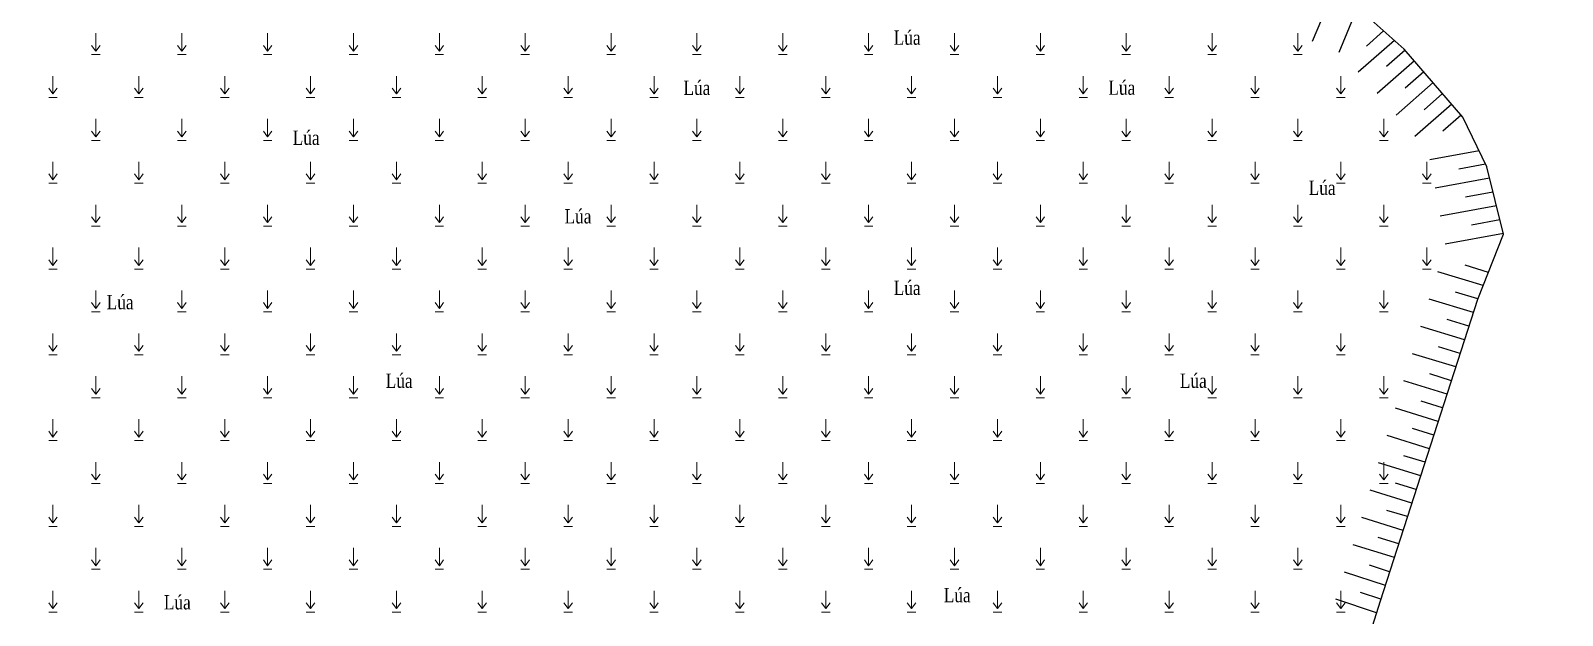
# Model space of a CAD drawing. Header units: metres. Extents: x 585499 to 586851, y 1565849 to 1566901.
# Drawn here: x 585849.1 to 585956.2, y 1566155.6 to 1566196.5 of the extents above; entities that cross this region are included whole.
import ezdxf

# ---------------------------------------------------------------- set-up
doc = ezdxf.new("R2010")
doc.units = ezdxf.units.M
doc.layers.add('CTL', color=165, linetype='Continuous')
doc.layers.add('taluy', color=15, linetype='Continuous')
doc.layers.add('text', color=7, linetype='Continuous', lineweight=0)
doc.layers.add('ThucVat', color=90, linetype='Continuous', lineweight=0)
doc.styles.add('ghi chu', font='times.ttf', dxfattribs={"height": 1})

# ---------------------------------------------------------------- blocks, each defined once
blk = doc.blocks.new('aa')
at = {"layer": 'ThucVat', "color": 8}
for p, q in [((586849.35, 1565409.62), (586849.35, 1565410.87)), ((586849.35, 1565409.62), (586849.05, 1565410.02)), ((586849.05, 1565409.37), (586849.65, 1565409.37)), ((586849.35, 1565409.62), (586849.65, 1565410.02))]:
    blk.add_line(p, q, dxfattribs=at)

msp = doc.modelspace()

# ---------------------------------------------------------------- linework, layer by layer
at = {"layer": 'CTL', "color": 8}
for p, q in [((585940, 1566198.89, 14.25), (585938.68, 1566195.73, 14.25)), ((585940, 1566198.89, 14.25), (585938.68, 1566195.73, 14.25)), ((585941.83, 1566198.06, 14.25), (585940.53, 1566194.96, 14.25)), ((585941.83, 1566198.06, 14.25), (585940.53, 1566194.96, 14.25)), ((585943.67, 1566196.48, 14.25), (585942.46, 1566195.41, 14.25)), ((585943.67, 1566196.48, 14.25), (585942.46, 1566195.41, 14.25)), ((585944.43, 1566195.81, 14.25), (585941.9, 1566193.59, 14.25)), ((585944.43, 1566195.81, 14.25), (585941.9, 1566193.59, 14.25)), ((585945.17, 1566195.13, 14.25), (585943.86, 1566193.98, 14.25)), ((585945.17, 1566195.13, 14.25), (585943.86, 1566193.98, 14.25)), ((585945.82, 1566194.37, 14.25), (585943.22, 1566192.09, 14.25)), ((585945.82, 1566194.37, 14.25), (585943.22, 1566192.09, 14.25)), ((585946.47, 1566193.61, 14.25), (585945.18, 1566192.47, 14.25)), ((585946.47, 1566193.61, 14.25), (585945.18, 1566192.47, 14.25)), ((585947.13, 1566192.85, 14.25), (585944.54, 1566190.58, 14.25)), ((585947.13, 1566192.85, 14.25), (585944.54, 1566190.58, 14.25)), ((585947.78, 1566192.1, 14.25), (585946.49, 1566190.96, 14.25)), ((585947.78, 1566192.1, 14.25), (585946.49, 1566190.96, 14.25)), ((585948.43, 1566191.34, 14.25), (585945.86, 1566189.08, 14.25)), ((585948.43, 1566191.34, 14.25), (585945.86, 1566189.08, 14.25)), ((585949.08, 1566190.58, 14.25), (585947.8, 1566189.45, 14.25)), ((585949.08, 1566190.58, 14.25), (585947.8, 1566189.45, 14.25)), ((585950.34, 1566188.07, 14.25), (585946.9, 1566187.44, 14.25)), ((585950.34, 1566188.07, 14.25), (585946.9, 1566187.44, 14.25)), ((585950.79, 1566187.14, 14.25), (585948.93, 1566186.8, 14.25)), ((585950.79, 1566187.14, 14.25), (585948.93, 1566186.8, 14.25)), ((585951.07, 1566186.17, 14.25), (585947.26, 1566185.47, 14.25)), ((585951.07, 1566186.17, 14.25), (585947.26, 1566185.47, 14.25)), ((585951.31, 1566185.2, 14.25), (585949.38, 1566184.85, 14.25)), ((585951.31, 1566185.2, 14.25), (585949.38, 1566184.85, 14.25)), ((585951.56, 1566184.23, 14.25), (585947.62, 1566183.51, 14.25)), ((585951.56, 1566184.23, 14.25), (585947.62, 1566183.51, 14.25)), ((585951.8, 1566183.26, 14.25), (585949.8, 1566182.89, 14.25)), ((585951.8, 1566183.26, 14.25), (585949.8, 1566182.89, 14.25)), ((585952.04, 1566182.29, 14.25), (585947.98, 1566181.54, 14.25)), ((585952.04, 1566182.29, 14.25), (585947.98, 1566181.54, 14.25)), ((585950.99, 1566179.58, 14.25), (585949.36, 1566180.08, 14.25)), ((585950.99, 1566179.58, 14.25), (585949.36, 1566180.08, 14.25)), ((585950.62, 1566178.65, 14.25), (585947.45, 1566179.62, 14.25)), ((585950.62, 1566178.65, 14.25), (585947.45, 1566179.62, 14.25)), ((585950.24, 1566177.72, 14.25), (585948.7, 1566178.19, 14.25)), ((585950.24, 1566177.72, 14.25), (585948.7, 1566178.19, 14.25)), ((585949.94, 1566176.76, 14.25), (585946.86, 1566177.71, 14.25)), ((585949.94, 1566176.76, 14.25), (585946.86, 1566177.71, 14.25)), ((585949.32, 1566174.86, 14.25), (585946.27, 1566175.8, 14.25)), ((585949.32, 1566174.86, 14.25), (585946.27, 1566175.8, 14.25)), ((585949.63, 1566175.81, 14.25), (585948.1, 1566176.28, 14.25)), ((585949.63, 1566175.81, 14.25), (585948.1, 1566176.28, 14.25)), ((585948.71, 1566172.96, 14.25), (585945.68, 1566173.89, 14.25)), ((585948.71, 1566172.96, 14.25), (585945.68, 1566173.89, 14.25)), ((585949.02, 1566173.91, 14.25), (585947.5, 1566174.38, 14.25)), ((585949.02, 1566173.91, 14.25), (585947.5, 1566174.38, 14.25)), ((585948.1, 1566171.05, 14.25), (585945.09, 1566171.98, 14.25)), ((585948.1, 1566171.05, 14.25), (585945.09, 1566171.98, 14.25)), ((585948.4, 1566172, 14.25), (585946.89, 1566172.47, 14.25)), ((585948.4, 1566172, 14.25), (585946.89, 1566172.47, 14.25)), ((585947.79, 1566170.1, 14.25), (585946.29, 1566170.56, 14.25)), ((585947.79, 1566170.1, 14.25), (585946.29, 1566170.56, 14.25)), ((585947.48, 1566169.15, 14.25), (585944.5, 1566170.07, 14.25)), ((585947.48, 1566169.15, 14.25), (585944.5, 1566170.07, 14.25)), ((585947.18, 1566168.2, 14.25), (585945.69, 1566168.66, 14.25)), ((585947.18, 1566168.2, 14.25), (585945.69, 1566168.66, 14.25)), ((585946.87, 1566167.24, 14.25), (585943.91, 1566168.16, 14.25)), ((585946.87, 1566167.24, 14.25), (585943.91, 1566168.16, 14.25)), ((585946.26, 1566165.34, 14.25), (585943.32, 1566166.25, 14.25)), ((585946.26, 1566165.34, 14.25), (585943.32, 1566166.25, 14.25)), ((585946.56, 1566166.29, 14.25), (585945.09, 1566166.75, 14.25)), ((585946.56, 1566166.29, 14.25), (585945.09, 1566166.75, 14.25)), ((585945.64, 1566163.44, 14.25), (585942.73, 1566164.34, 14.25)), ((585945.64, 1566163.44, 14.25), (585942.73, 1566164.34, 14.25)), ((585945.95, 1566164.39, 14.25), (585944.49, 1566164.84, 14.25)), ((585945.95, 1566164.39, 14.25), (585944.49, 1566164.84, 14.25)), ((585945.34, 1566162.49, 14.25), (585943.89, 1566162.93, 14.25)), ((585945.34, 1566162.49, 14.25), (585943.89, 1566162.93, 14.25)), ((585945.03, 1566161.53, 14.25), (585942.14, 1566162.42, 14.25)), ((585945.03, 1566161.53, 14.25), (585942.14, 1566162.42, 14.25)), ((585944.72, 1566160.58, 14.25), (585943.28, 1566161.03, 14.25)), ((585944.72, 1566160.58, 14.25), (585943.28, 1566161.03, 14.25)), ((585944.42, 1566159.63, 14.25), (585941.55, 1566160.51, 14.25)), ((585944.42, 1566159.63, 14.25), (585941.55, 1566160.51, 14.25)), ((585944.09, 1566158.63, 14.25), (585942.67, 1566159.09, 14.25)), ((585944.09, 1566158.63, 14.25), (585942.67, 1566159.09, 14.25)), ((585943.79, 1566157.68, 14.25), (585940.94, 1566158.61, 14.25)), ((585943.79, 1566157.68, 14.25), (585940.94, 1566158.61, 14.25)), ((585943.18, 1566155.77, 14.25), (585940.32, 1566156.71, 14.25)), ((585943.18, 1566155.77, 14.25), (585940.32, 1566156.71, 14.25)), ((585943.48, 1566156.72, 14.25), (585942.06, 1566157.19, 14.25)), ((585943.48, 1566156.72, 14.25), (585942.06, 1566157.19, 14.25))]:
    msp.add_line(p, q, dxfattribs=at)
at = {"layer": 'taluy', "color": 8, "elevation": 14.25}
msp.add_lwpolyline([(585919.25, 1566078.49), (585922.46, 1566088.29), (585929.84, 1566114.21), (585937.91, 1566139.02), (585943.44, 1566156.6), (585950.24, 1566177.7), (585952.05, 1566182.25), (585950.88, 1566186.95), (585949.2, 1566190.44), (585945.11, 1566195.2), (585941.97, 1566198)], dxfattribs=at)
msp.add_lwpolyline([(585919.25, 1566078.49), (585922.46, 1566088.29), (585929.84, 1566114.21), (585937.91, 1566139.02), (585943.44, 1566156.6), (585950.24, 1566177.7), (585952.05, 1566182.25), (585950.88, 1566186.95), (585949.2, 1566190.44), (585945.11, 1566195.2), (585941.97, 1566198)], dxfattribs=at)

# ---------------------------------------------------------------- block references
at = {"layer": 'ThucVat', "color": 8}
for p in [(-995.67, 785.44), (-989.67, 785.44), (-983.67, 785.44), (-977.67, 785.44), (-971.67, 785.44), (-965.67, 785.44), (-965.67, 785.44), (-959.67, 785.44), (-953.67, 785.44), (-947.67, 785.44), (-941.67, 785.44), (-935.67, 785.44), (-929.67, 785.44), (-923.67, 785.44), (-917.67, 785.44), (-911.67, 785.44), (-998.67, 782.44), (-992.67, 782.44), (-986.67, 782.44), (-980.67, 782.44), (-974.67, 782.44), (-968.67, 782.44), (-962.67, 782.44), (-962.67, 782.44), (-956.67, 782.44), (-950.67, 782.44), (-944.67, 782.44), (-938.67, 782.44), (-932.67, 782.44), (-926.67, 782.44), (-920.67, 782.44), (-914.67, 782.44), (-908.67, 782.44), (-995.67, 779.44), (-989.67, 779.44), (-983.67, 779.44), (-977.67, 779.44), (-971.67, 779.44), (-965.67, 779.44), (-965.67, 779.44), (-959.67, 779.44), (-953.67, 779.44), (-947.67, 779.44), (-941.67, 779.44), (-935.67, 779.44), (-929.67, 779.44), (-923.67, 779.44), (-917.67, 779.44), (-911.67, 779.44), (-905.67, 779.44), (-998.67, 776.44), (-992.67, 776.44), (-986.67, 776.44), (-980.67, 776.44), (-974.67, 776.44), (-968.67, 776.44), (-962.67, 776.44), (-962.67, 776.44), (-956.67, 776.44), (-950.67, 776.44), (-944.67, 776.44), (-938.67, 776.44), (-932.67, 776.44), (-926.67, 776.44), (-920.67, 776.44), (-914.67, 776.44), (-908.67, 776.44), (-902.67, 776.44), (-995.67, 773.44), (-989.67, 773.44), (-983.67, 773.44), (-977.67, 773.44), (-971.67, 773.44), (-965.67, 773.44), (-965.67, 773.44), (-959.67, 773.44), (-953.67, 773.44), (-947.67, 773.44), (-941.67, 773.44), (-935.67, 773.44), (-929.67, 773.44), (-923.67, 773.44), (-917.67, 773.44), (-911.67, 773.44), (-905.67, 773.44), (-998.67, 770.44), (-992.67, 770.44), (-986.67, 770.44), (-980.67, 770.44), (-974.67, 770.44), (-968.67, 770.44), (-962.67, 770.44), (-962.67, 770.44), (-956.67, 770.44), (-950.67, 770.44), (-944.67, 770.44), (-938.67, 770.44), (-932.67, 770.44), (-926.67, 770.44), (-920.67, 770.44), (-914.67, 770.44), (-908.67, 770.44), (-902.67, 770.44), (-995.67, 767.44), (-989.67, 767.44), (-983.67, 767.44), (-977.67, 767.44), (-971.67, 767.44), (-965.67, 767.44), (-965.67, 767.44), (-959.67, 767.44), (-953.67, 767.44), (-947.67, 767.44), (-941.67, 767.44), (-935.67, 767.44), (-929.67, 767.44), (-923.67, 767.44), (-917.67, 767.44), (-911.67, 767.44), (-905.67, 767.44), (-998.67, 764.44), (-992.67, 764.44), (-986.67, 764.44), (-980.67, 764.44), (-974.67, 764.44), (-968.67, 764.44), (-962.67, 764.44), (-962.67, 764.44), (-956.67, 764.44), (-950.67, 764.44), (-944.67, 764.44), (-938.67, 764.44), (-932.67, 764.44), (-926.67, 764.44), (-920.67, 764.44), (-914.67, 764.44), (-908.67, 764.44), (-995.67, 761.44), (-989.67, 761.44), (-983.67, 761.44), (-977.67, 761.44), (-971.67, 761.44), (-965.67, 761.44), (-965.67, 761.44), (-959.67, 761.44), (-953.67, 761.44), (-947.67, 761.44), (-941.67, 761.44), (-935.67, 761.44), (-929.67, 761.44), (-923.67, 761.44), (-917.67, 761.44), (-911.67, 761.44), (-905.67, 761.44), (-998.67, 758.44), (-992.67, 758.44), (-986.67, 758.44), (-980.67, 758.44), (-974.67, 758.44), (-968.67, 758.44), (-962.67, 758.44), (-962.67, 758.44), (-956.67, 758.44), (-950.67, 758.44), (-944.67, 758.44), (-938.67, 758.44), (-932.67, 758.44), (-926.67, 758.44), (-920.67, 758.44), (-914.67, 758.44), (-908.67, 758.44), (-995.67, 755.44), (-989.67, 755.44), (-983.67, 755.44), (-977.67, 755.44), (-971.67, 755.44), (-965.67, 755.44), (-965.67, 755.44), (-959.67, 755.44), (-953.67, 755.44), (-947.67, 755.44), (-941.67, 755.44), (-935.67, 755.44), (-929.67, 755.44), (-923.67, 755.44), (-917.67, 755.44), (-911.67, 755.44), (-905.67, 755.44), (-998.67, 752.44), (-992.67, 752.44), (-986.67, 752.44), (-980.67, 752.44), (-974.67, 752.44), (-968.67, 752.44), (-962.67, 752.44), (-962.67, 752.44), (-956.67, 752.44), (-950.67, 752.44), (-944.67, 752.44), (-938.67, 752.44), (-932.67, 752.44), (-926.67, 752.44), (-920.67, 752.44), (-914.67, 752.44), (-908.67, 752.44), (-995.67, 749.44), (-989.67, 749.44), (-983.67, 749.44), (-977.67, 749.44), (-971.67, 749.44), (-965.67, 749.44), (-965.67, 749.44), (-959.67, 749.44), (-953.67, 749.44), (-947.67, 749.44), (-941.67, 749.44), (-935.67, 749.44), (-929.67, 749.44), (-923.67, 749.44), (-917.67, 749.44), (-911.67, 749.44), (-998.67, 746.44), (-998.67, 746.44), (-992.67, 746.44), (-992.67, 746.44), (-986.67, 746.44), (-986.67, 746.44), (-980.67, 746.44), (-980.67, 746.44), (-974.67, 746.44), (-974.67, 746.44), (-968.67, 746.44), (-968.67, 746.44), (-962.67, 746.44), (-956.67, 746.44), (-956.67, 746.44), (-950.67, 746.44), (-950.67, 746.44), (-944.67, 746.44), (-944.67, 746.44), (-938.67, 746.44), (-938.67, 746.44), (-932.67, 746.44), (-932.67, 746.44), (-926.67, 746.44), (-926.67, 746.44), (-920.67, 746.44), (-920.67, 746.44), (-914.67, 746.44), (-914.67, 746.44), (-908.67, 746.44), (-908.67, 746.44)]:
    msp.add_blockref('aa', p, dxfattribs=at)

# ---------------------------------------------------------------- texts
at = {"layer": 'text', "color": 8, "style": 'ghi chu', "width": 0.8}
for p in [(585909.43, 1566195.5, 14.25), (585894.74, 1566191.99, 14.25), (585924.43, 1566192, 14.25), (585867.43, 1566188.5, 14.25), (585938.43, 1566185, 14.25), (585886.43, 1566183, 14.25), (585909.43, 1566178, 14.25), (585854.43, 1566177, 14.25), (585873.93, 1566171.5, 14.25), (585929.43, 1566171.5, 14.25), (585912.93, 1566156.5, 14.25), (585858.43, 1566156, 14.25)]:
    msp.add_text('Lúa', height=1, dxfattribs=at).set_placement(p)

doc.saveas('drawing.dxf')
